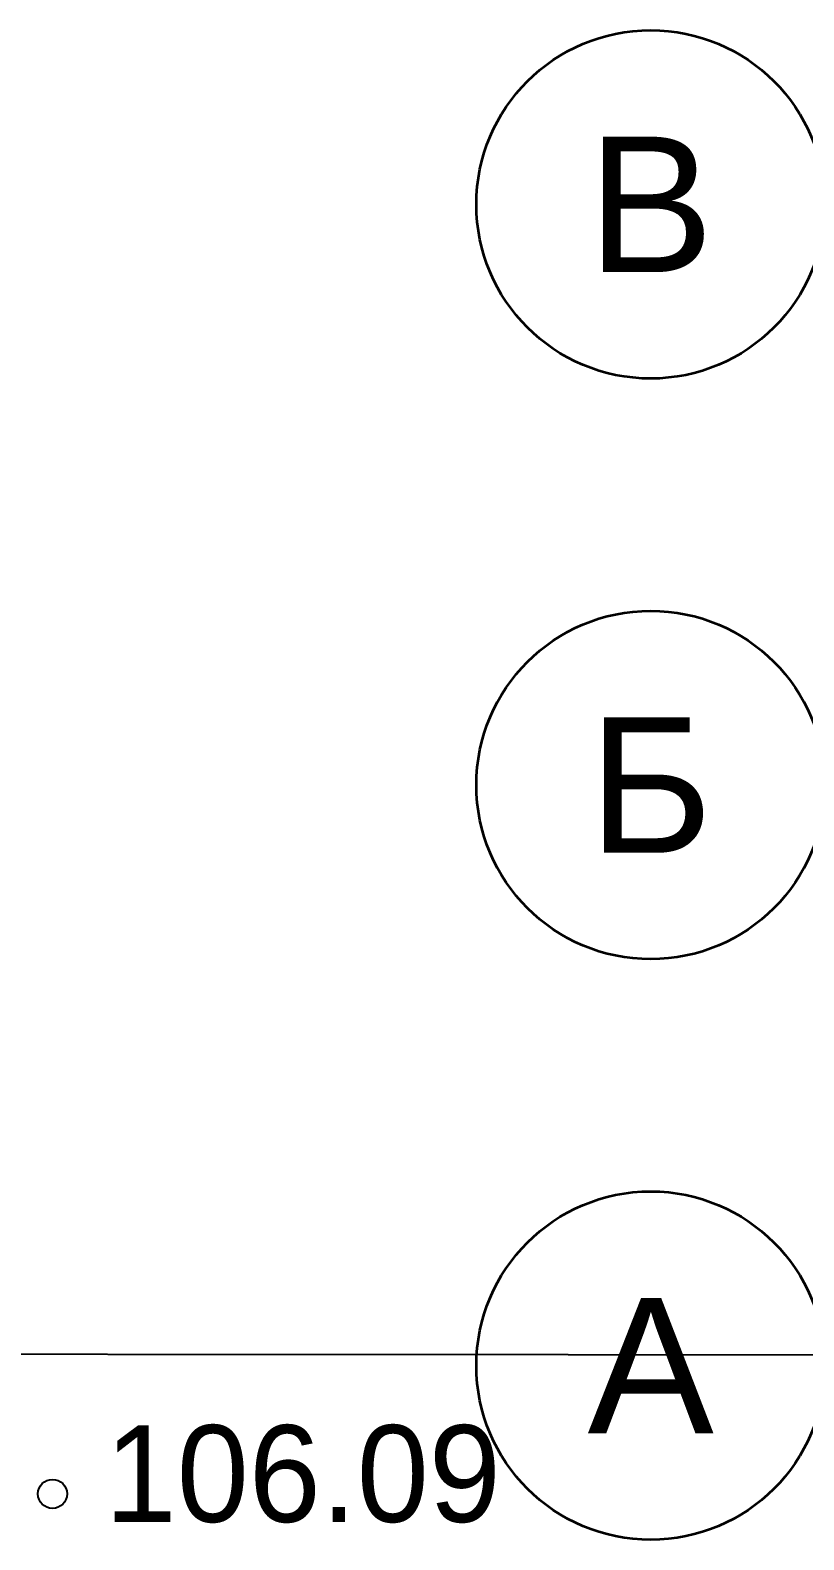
# Model space of a CAD drawing. Header units: millimetres. Extents: x 172667 to 1873135, y -274708 to 168495.
# Drawn here: x 1752736 to 1760725, y 13469 to 29069 of the extents above; entities that cross this region are included whole.
import ezdxf
from ezdxf.enums import TextEntityAlignment as Align

# ---------------------------------------------------------------- set-up
doc = ezdxf.new("R2010")
doc.units = ezdxf.units.MM
doc.layers.add('0008-Размеры и выноски', color=4, linetype='Continuous', lineweight=25)
doc.layers.add('_ТОПО', color=253, linetype='Continuous')
doc.layers.add('SC007', color=7, linetype='Continuous')
doc.styles.add('F2', font='', dxfattribs={"height": 0.000909972})
doc.styles.add('РНХП-Стандарт', font='arial.ttf')
doc.styles.get('F2').set_extended_font_data('D431')

# ---------------------------------------------------------------- blocks, each defined once
blk = doc.blocks.new('SYMBOL2060001')
at = {"layer": 'SC007'}
blk.add_circle((0, 0), 0.15, dxfattribs=at)
blk = doc.blocks.new('*U137')
at = {"color": 0, "linetype": 'Continuous', "lineweight": 18}
blk.add_line((-2, 0), (0, 0), dxfattribs=at)
at = {"color": 0, "linetype": 'Continuous', "lineweight": 35}
blk.add_circle((-6.5, 0), 4.5, dxfattribs=at)
at = {"color": 0, "linetype": 'Continuous', "lineweight": 35, "style": 'РНХП-Стандарт', "flags": 8}
blk.add_attdef('N', text='', height=3.5, dxfattribs=at).set_placement((-6.5, 0), align=Align.MIDDLE_CENTER)

msp = doc.modelspace()

# ---------------------------------------------------------------- linework, layer by layer
at = {"layer": '_ТОПО', "color": 8, "linetype": 'ByBlock', "lineweight": -2, "elevation": 103056.2, "flags": 128}
msp.add_lwpolyline([(1744024.9, 15393), (1763045.4, 15379.6)], dxfattribs=at)

# ---------------------------------------------------------------- block references
at = {"layer": '0008-Размеры и выноски', "lineweight": 35}
ref = msp.add_blockref('*U137', (1761744, 27268.6, 107296.5), dxfattribs=dict(at, xscale=400, yscale=400, zscale=400))
ref.add_attrib('N', 'В', dxfattribs={"layer": '0', "color": 0, "linetype": 'Continuous', "lineweight": 35, "height": 1400, "style": 'РНХП-Стандарт'}).set_placement((1759144, 27268.6, 107296.5), align=Align.MIDDLE_CENTER)
ref = msp.add_blockref('*U137', (1761744, 21268.6, 107296.5), dxfattribs=dict(at, xscale=400, yscale=400, zscale=400))
ref.add_attrib('N', 'Б', dxfattribs={"layer": '0', "color": 0, "linetype": 'Continuous', "lineweight": 35, "height": 1400, "style": 'РНХП-Стандарт'}).set_placement((1759144, 21268.6, 107296.5), align=Align.MIDDLE_CENTER)
ref = msp.add_blockref('*U137', (1761744, 15268.6, 107296.5), dxfattribs=dict(at, xscale=400, yscale=400, zscale=400))
ref.add_attrib('N', 'А', dxfattribs={"layer": '0', "color": 0, "linetype": 'Continuous', "lineweight": 35, "height": 1400, "style": 'РНХП-Стандарт'}).set_placement((1759144, 15268.6, 107296.5), align=Align.MIDDLE_CENTER)
at = {"layer": '_ТОПО', "color": 8, "linetype": 'ByBlock', "lineweight": -2, "xscale": 1000, "yscale": 1000, "zscale": 1000}
msp.add_blockref('SYMBOL2060001', (1752966.2, 13943.1, 106091), dxfattribs=at)

# ---------------------------------------------------------------- texts
at = {"layer": '_ТОПО', "color": 8, "linetype": 'ByBlock', "lineweight": -2, "style": 'F2'}
msp.add_text('106.09', height=1000, dxfattribs=at).set_placement((1753506.2, 14153.1, 108421), align=Align.MIDDLE_LEFT)

doc.saveas('drawing.dxf')
